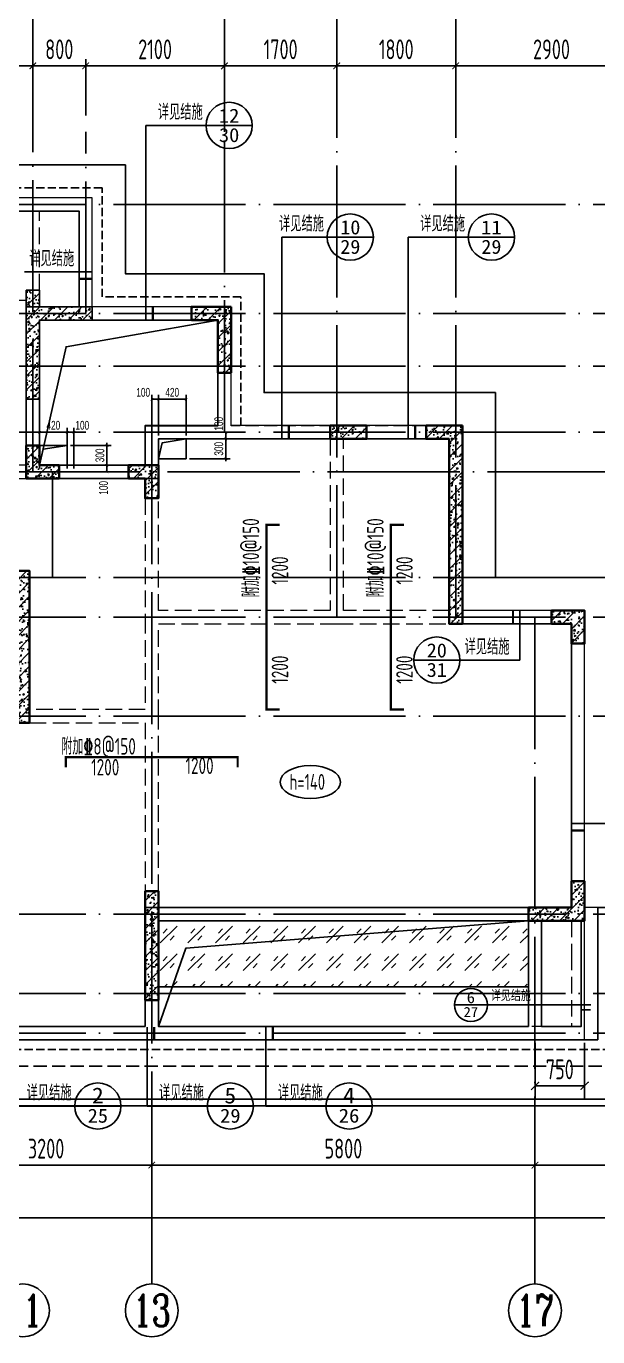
# Model space of a CAD drawing. Extents: x -655480 to 203344, y -294099 to 287156.
# Drawn here: x -178358 to -169708, y -218963 to -199113 of the extents above; entities that cross this region are included whole.
import ezdxf
from ezdxf.enums import TextEntityAlignment as Align

# ---------------------------------------------------------------- set-up
doc = ezdxf.new("R2010")
doc.units = 0
doc.header["$LTSCALE"] = 1000
for name, pattern in [('#P_--_20B1_001_t3$0$DASH', [0.35, 0.25, -0.1]), ('__DASH', [0.35, 0.25, -0.1]), ('DASH', [0.35, 0.25, -0.1]), ('DOTE', [2.42, 2, -0.2, 0.02, -0.2])]:
    doc.linetypes.add(name, pattern=pattern)
doc.layers.get('0').update_dxf_attribs({"linetype": 'CONTINUOUS'})
doc.layers.get('DEFPOINTS').update_dxf_attribs({"linetype": 'CONTINUOUS'})
for name, color, linetype in [('A-AXIS', 1, 'CONTINUOUS'), ('A-DOTE', 10, 'DOTE'), ('AXIS_NUM', 7, 'CONTINUOUS'), ('DIM_IDEN', 67, 'CONTINUOUS'), ('PUB_TEXT', 2, 'CONTINUOUS'), ('ROOF', 183, 'CONTINUOUS'), ('S-B板填充', 251, 'CONTINUOUS'), ('S-B板标注', 3, 'CONTINUOUS'), ('S-B板边线', 2, 'CONTINUOUS'), ('S-B板配筋', 6, 'CONTINUOUS'), ('S-B板配筋号', 7, 'CONTINUOUS'), ('S-D洞口', 4, 'CONTINUOUS'), ('S-D洞口标注', 3, 'CONTINUOUS'), ('S-L主梁线', 4, 'DASH'), ('S-Q墙填充', 252, 'CONTINUOUS'), ('S-Q墙实线', 6, 'CONTINUOUS'), ('S-Q墙标注', 3, 'CONTINUOUS'), ('S-Y一般标注', 3, 'CONTINUOUS'), ('S-Z柱填充', 252, 'CONTINUOUS'), ('S-Z柱实线', 6, 'CONTINUOUS'), ('看线', 251, 'CONTINUOUS')]:
    doc.layers.add(name, color=color, linetype=linetype)
doc.layers.add('平面-看线', color=45, linetype='CONTINUOUS', lineweight=15)
doc.styles.add('_TCH_AXIS', font='COMPLEX', dxfattribs={"bigfont": 'GBCBIG'})
doc.styles.add('_TCH_LABEL', font='simhei.ttf')
doc.styles.add('TSSD_Axis', font='complex.shx', dxfattribs={"width": 0.7, "bigfont": 'hztxt.shx'})
doc.styles.add('TSSD_DIMENSION', font='Tssdeng.shx', dxfattribs={"width": 0.7, "bigfont": 'tssdchn.shx'})
doc.styles.add('TSSD_REIN', font='tssdeng.shx', dxfattribs={"width": 0.7, "height": 300, "bigfont": 'tssdchn.shx'})
doc.styles.add('结构文字', font='zstxt.shx', dxfattribs={"width": 0.7, "bigfont": 'zshz.shx'})
doc.dimstyles.new('STRUCK', dxfattribs={"dimtxt": 400, "dimasz": 121, "dimexe": 200, "dimexo": 150, "dimgap": 115, "dimtad": 1, "dimdec": 0, "dimdsep": 46, "dimtxsty": '结构文字', "dimblk": 'ARCHTICK', "dimcen": 400, "dimclrd": 3, "dimclre": 3, "dimclrt": 7, "dimadec": 0, "dimazin": 0, "dimtfac": 1, "dimtdec": 0, "dimtix": 1, "dimtmove": 2, "dimatfit": 3, "dimldrblk": '_DIMX', "dimfxl": 1, "dimtolj": 1, "dimtzin": 0, "dimarcsym": 0})
doc.dimstyles.new('STRUCK30', dxfattribs={"dimscale": 0.33333, "dimtxt": 400, "dimasz": 121, "dimexe": 200, "dimexo": 150, "dimgap": 115, "dimtad": 1, "dimdec": 0, "dimdsep": 46, "dimtxsty": '结构文字', "dimblk": 'ARCHTICK', "dimcen": 400, "dimclrd": 3, "dimclre": 3, "dimclrt": 7, "dimadec": 0, "dimazin": 0, "dimtfac": 1, "dimtdec": 0, "dimtix": 1, "dimtmove": 2, "dimatfit": 3, "dimldrblk": '_DIMX', "dimfxl": 1, "dimtolj": 1, "dimtzin": 0, "dimarcsym": 0})
doc.dimstyles.new('TSSD_100_100', dxfattribs={"dimtxt": 300, "dimasz": 100, "dimexe": 100, "dimexo": 250, "dimgap": 100, "dimtad": 1, "dimdec": 0, "dimzin": 0, "dimdsep": 46, "dimtxsty": 'TSSD_DIMENSION', "dimblk": 'ARCHTICK', "dimcen": 0, "dimdle": 100, "dimclrt": 7, "dimadec": 0, "dimazin": 0, "dimtfac": 1, "dimtdec": 0, "dimtix": 1, "dimtmove": 2, "dimatfit": 3, "dimldrblk": 'ARCHTICK', "dimfxl": 1, "dimtolj": 1, "dimtzin": 0, "dimarcsym": 0})
pattern_1 = [(50, (79242.38, 113232.59), (215.17805, -18.82564), [22.5, -247.5]), (355, (79242.38, 113232.6), (-41.6254, 225.6576), [18, -198]), (100.4514, (79260.31, 113231.02), (173.5528, 206.8319), [19.12206, -210.3426]), (46.1842, (79242.38, 113292.6), (320.1723, -49.6557), [33.75, -371.25]), (96.6356, (79269.06, 113288.45), (280.3988, 292.2354), [28.683, -315.5139]), (351.1842, (79242.38, 113292.6), (280.3986, 292.2356), [27, -297]), (21, (79272.38, 113277.59), (179.0721, -120.78567), [22.5, -247.5]), (326, (79272.38, 113277.6), (72.9946, 217.545), [18, -198]), (71.4514, (79287.3, 113267.52), (252.0668, 96.75915), [19.12206, -210.3426]), (37.5, (79242.38, 113232.59), (3.64796, 99.86816), [0, -195.6, 0, -201, 0, -198.75]), (7.5, (79242.38, 113232.59), (78.92086, 118.32351), [0, -114.6, 0, -191.1, 0, -75.75]), (327.5, (79175.48, 113232.59), (160.14673, -6.76646), [0, -75, 0, -234, 0, -310.5]), (317.5, (79145.48, 113232.59), (174.95585, 30.0315), [0, -97.5, 0, -155.4, 0, -220.5]), (45, (79242.38, 113232.59), (-106.066, 106.066), [])]

# ---------------------------------------------------------------- blocks, each defined once
blk = doc.blocks.new('_ArchTick')
at = {"color": 0, "linetype": 'ByBlock', "const_width": 0.15}
blk.add_lwpolyline([(-0.5, -0.5), (0.5, 0.5)], dxfattribs=at)
blk = doc.blocks.new('*D155')
at = {"layer": 'DEFPOINTS', "color": 0, "transparency": 16777216}
for p in [(18500, 19250), (15700, 18250), (18500, 18250)]:
    blk.add_point(p, dxfattribs=at)
at = {"layer": 'S-Y一般标注', "color": 0, "lineweight": -2, "transparency": 16777216}
for p, q in [((15700, 18500), (15700, 19350)), ((18500, 18500), (18500, 19350)), ((15600, 19250), (18600, 19250))]:
    blk.add_line(p, q, dxfattribs=at)
at = {"layer": 'S-Y一般标注', "color": 0, "lineweight": -2, "transparency": 16777216, "xscale": 100, "yscale": 100, "zscale": 100, "rotation": 180}
blk.add_blockref('_ArchTick', (15700, 19250), dxfattribs=at)
at = {"layer": 'S-Y一般标注', "color": 0, "lineweight": -2, "transparency": 16777216, "xscale": 100, "yscale": 100, "zscale": 100}
blk.add_blockref('_ArchTick', (18500, 19250), dxfattribs=at)
at = {"layer": 'S-Y一般标注', "color": 7, "transparency": 16777216, "insert": (17100, 19500), "char_height": 300, "attachment_point": 5, "style": 'TSSD_DIMENSION'}
blk.add_mtext('\\A1;2800', dxfattribs=at)
blk = doc.blocks.new('*D156')
at = {"layer": 'DEFPOINTS', "color": 0, "transparency": 16777216}
for p in [(19300, 19250), (18500, 18250), (19300, 18250)]:
    blk.add_point(p, dxfattribs=at)
at = {"layer": 'S-Y一般标注', "color": 0, "lineweight": -2, "transparency": 16777216}
for p, q in [((18500, 18500), (18500, 19350)), ((19300, 18500), (19300, 19350)), ((18400, 19250), (19400, 19250))]:
    blk.add_line(p, q, dxfattribs=at)
at = {"layer": 'S-Y一般标注', "color": 0, "lineweight": -2, "transparency": 16777216, "xscale": 100, "yscale": 100, "zscale": 100, "rotation": 180}
blk.add_blockref('_ArchTick', (18500, 19250), dxfattribs=at)
at = {"layer": 'S-Y一般标注', "color": 0, "lineweight": -2, "transparency": 16777216, "xscale": 100, "yscale": 100, "zscale": 100}
blk.add_blockref('_ArchTick', (19300, 19250), dxfattribs=at)
at = {"layer": 'S-Y一般标注', "color": 7, "transparency": 16777216, "insert": (18900, 19500), "char_height": 300, "attachment_point": 5, "style": 'TSSD_DIMENSION'}
blk.add_mtext('\\A1;800', dxfattribs=at)
blk = doc.blocks.new('*D157')
at = {"layer": 'DEFPOINTS', "color": 0, "transparency": 16777216}
for p in [(23100, 19250), (21400, 18250), (23100, 18250)]:
    blk.add_point(p, dxfattribs=at)
at = {"layer": 'S-Y一般标注', "color": 0, "lineweight": -2, "transparency": 16777216}
for p, q in [((21400, 18500), (21400, 19350)), ((23100, 18500), (23100, 19350)), ((21300, 19250), (23200, 19250))]:
    blk.add_line(p, q, dxfattribs=at)
at = {"layer": 'S-Y一般标注', "color": 0, "lineweight": -2, "transparency": 16777216, "xscale": 100, "yscale": 100, "zscale": 100, "rotation": 180}
blk.add_blockref('_ArchTick', (21400, 19250), dxfattribs=at)
at = {"layer": 'S-Y一般标注', "color": 0, "lineweight": -2, "transparency": 16777216, "xscale": 100, "yscale": 100, "zscale": 100}
blk.add_blockref('_ArchTick', (23100, 19250), dxfattribs=at)
at = {"layer": 'S-Y一般标注', "color": 7, "transparency": 16777216, "insert": (22250, 19500), "char_height": 300, "attachment_point": 5, "style": 'TSSD_DIMENSION'}
blk.add_mtext('\\A1;1700', dxfattribs=at)
blk = doc.blocks.new('*D158')
at = {"layer": 'DEFPOINTS', "color": 0, "transparency": 16777216}
for p in [(24900, 19250), (23100, 18250), (24900, 18250)]:
    blk.add_point(p, dxfattribs=at)
at = {"layer": 'S-Y一般标注', "color": 0, "lineweight": -2, "transparency": 16777216}
for p, q in [((23100, 18500), (23100, 19350)), ((24900, 18500), (24900, 19350)), ((23000, 19250), (25000, 19250))]:
    blk.add_line(p, q, dxfattribs=at)
at = {"layer": 'S-Y一般标注', "color": 0, "lineweight": -2, "transparency": 16777216, "xscale": 100, "yscale": 100, "zscale": 100, "rotation": 180}
blk.add_blockref('_ArchTick', (23100, 19250), dxfattribs=at)
at = {"layer": 'S-Y一般标注', "color": 0, "lineweight": -2, "transparency": 16777216, "xscale": 100, "yscale": 100, "zscale": 100}
blk.add_blockref('_ArchTick', (24900, 19250), dxfattribs=at)
at = {"layer": 'S-Y一般标注', "color": 7, "transparency": 16777216, "insert": (24000, 19500), "char_height": 300, "attachment_point": 5, "style": 'TSSD_DIMENSION'}
blk.add_mtext('\\A1;1800', dxfattribs=at)
blk = doc.blocks.new('*D159')
at = {"layer": 'DEFPOINTS', "color": 0, "transparency": 16777216}
for p in [(27800, 19250), (24900, 18250), (27800, 18250)]:
    blk.add_point(p, dxfattribs=at)
at = {"layer": 'S-Y一般标注', "color": 0, "lineweight": -2, "transparency": 16777216}
for p, q in [((24900, 18500), (24900, 19350)), ((27800, 18500), (27800, 19350)), ((24800, 19250), (27900, 19250))]:
    blk.add_line(p, q, dxfattribs=at)
at = {"layer": 'S-Y一般标注', "color": 0, "lineweight": -2, "transparency": 16777216, "xscale": 100, "yscale": 100, "zscale": 100, "rotation": 180}
blk.add_blockref('_ArchTick', (24900, 19250), dxfattribs=at)
at = {"layer": 'S-Y一般标注', "color": 0, "lineweight": -2, "transparency": 16777216, "xscale": 100, "yscale": 100, "zscale": 100}
blk.add_blockref('_ArchTick', (27800, 19250), dxfattribs=at)
at = {"layer": 'S-Y一般标注', "color": 7, "transparency": 16777216, "insert": (26350, 19500), "char_height": 300, "attachment_point": 5, "style": 'TSSD_DIMENSION'}
blk.add_mtext('\\A1;2900', dxfattribs=at)
blk = doc.blocks.new('*D184')
at = {"layer": 'DEFPOINTS', "color": 0, "transparency": 16777216}
for p in [(21400, 19250), (19300, 18250), (21400, 18250)]:
    blk.add_point(p, dxfattribs=at)
at = {"layer": 'S-Y一般标注', "color": 0, "lineweight": -2, "transparency": 16777216}
for p, q in [((19300, 18500), (19300, 19350)), ((21400, 18500), (21400, 19350)), ((19200, 19250), (21500, 19250))]:
    blk.add_line(p, q, dxfattribs=at)
at = {"layer": 'S-Y一般标注', "color": 0, "lineweight": -2, "transparency": 16777216, "xscale": 100, "yscale": 100, "zscale": 100, "rotation": 180}
blk.add_blockref('_ArchTick', (19300, 19250), dxfattribs=at)
at = {"layer": 'S-Y一般标注', "color": 0, "lineweight": -2, "transparency": 16777216, "xscale": 100, "yscale": 100, "zscale": 100}
blk.add_blockref('_ArchTick', (21400, 19250), dxfattribs=at)
at = {"layer": 'S-Y一般标注', "color": 7, "transparency": 16777216, "insert": (20350, 19500), "char_height": 300, "attachment_point": 5, "style": 'TSSD_DIMENSION'}
blk.add_mtext('\\A1;2100', dxfattribs=at)
blk = doc.blocks.new('*D188')
at = {"layer": 'DEFPOINTS', "color": 0, "transparency": 16777216}
for p in [(17100, 3600), (20300, 3600), (20300, 2600)]:
    blk.add_point(p, dxfattribs=at)
at = {"layer": 'S-Y一般标注', "color": 0, "lineweight": -2, "transparency": 16777216}
for p, q in [((17100, 3350), (17100, 2500)), ((20300, 3350), (20300, 2500)), ((17000, 2600), (20400, 2600))]:
    blk.add_line(p, q, dxfattribs=at)
at = {"layer": 'S-Y一般标注', "color": 0, "lineweight": -2, "transparency": 16777216, "xscale": 100, "yscale": 100, "zscale": 100, "rotation": 180}
blk.add_blockref('_ArchTick', (17100, 2600), dxfattribs=at)
at = {"layer": 'S-Y一般标注', "color": 0, "lineweight": -2, "transparency": 16777216, "xscale": 100, "yscale": 100, "zscale": 100}
blk.add_blockref('_ArchTick', (20300, 2600), dxfattribs=at)
at = {"layer": 'S-Y一般标注', "color": 7, "transparency": 16777216, "insert": (18700, 2850), "char_height": 300, "attachment_point": 5, "style": 'TSSD_DIMENSION'}
blk.add_mtext('\\A1;3200', dxfattribs=at)
blk = doc.blocks.new('ts_axno')
at = {"color": 0, "linetype": 'ByBlock', "lineweight": -2}
blk.add_circle((0, 0), 0.5, dxfattribs=at)
at = {"color": 0, "linetype": 'ByBlock', "lineweight": -2, "style": 'TSSD_Axis', "width": 0.7}
blk.add_attdef('A', text='', height=0.6, dxfattribs=at).set_placement((0, 0), align=Align.MIDDLE_CENTER)
blk = doc.blocks.new('*D189')
at = {"layer": 'DEFPOINTS', "color": 0, "transparency": 16777216}
for p in [(20300, 3600), (26100, 3600), (26100, 2600)]:
    blk.add_point(p, dxfattribs=at)
at = {"layer": 'S-Y一般标注', "color": 0, "lineweight": -2, "transparency": 16777216}
for p, q in [((20300, 3350), (20300, 2500)), ((26100, 3350), (26100, 2500)), ((20200, 2600), (26200, 2600))]:
    blk.add_line(p, q, dxfattribs=at)
at = {"layer": 'S-Y一般标注', "color": 0, "lineweight": -2, "transparency": 16777216, "xscale": 100, "yscale": 100, "zscale": 100, "rotation": 180}
blk.add_blockref('_ArchTick', (20300, 2600), dxfattribs=at)
at = {"layer": 'S-Y一般标注', "color": 0, "lineweight": -2, "transparency": 16777216, "xscale": 100, "yscale": 100, "zscale": 100}
blk.add_blockref('_ArchTick', (26100, 2600), dxfattribs=at)
at = {"layer": 'S-Y一般标注', "color": 7, "transparency": 16777216, "insert": (23200, 2850), "char_height": 300, "attachment_point": 5, "style": 'TSSD_DIMENSION'}
blk.add_mtext('\\A1;5800', dxfattribs=at)
blk = doc.blocks.new('*D190')
at = {"layer": 'DEFPOINTS', "color": 0, "transparency": 16777216}
for p in [(26100, 3600), (29600, 3600), (29600, 2600)]:
    blk.add_point(p, dxfattribs=at)
at = {"layer": 'S-Y一般标注', "color": 0, "lineweight": -2, "transparency": 16777216}
for p, q in [((26100, 3350), (26100, 2500)), ((29600, 3350), (29600, 2500)), ((26000, 2600), (29700, 2600))]:
    blk.add_line(p, q, dxfattribs=at)
at = {"layer": 'S-Y一般标注', "color": 0, "lineweight": -2, "transparency": 16777216, "xscale": 100, "yscale": 100, "zscale": 100, "rotation": 180}
blk.add_blockref('_ArchTick', (26100, 2600), dxfattribs=at)
at = {"layer": 'S-Y一般标注', "color": 0, "lineweight": -2, "transparency": 16777216, "xscale": 100, "yscale": 100, "zscale": 100}
blk.add_blockref('_ArchTick', (29600, 2600), dxfattribs=at)
at = {"layer": 'S-Y一般标注', "color": 7, "transparency": 16777216, "insert": (27850, 2850), "char_height": 300, "attachment_point": 5, "style": 'TSSD_DIMENSION'}
blk.add_mtext('\\A1;3500', dxfattribs=at)
blk = doc.blocks.new('*D195')
at = {"layer": 'DEFPOINTS', "color": 0, "transparency": 16777216}
for p in [(4600, 3600), (54600, 3600), (54600, 1800)]:
    blk.add_point(p, dxfattribs=at)
at = {"layer": 'S-Y一般标注', "color": 0, "lineweight": -2, "transparency": 16777216}
for p, q in [((4600, 3350), (4600, 1700)), ((54600, 3350), (54600, 1700)), ((4500, 1800), (54700, 1800))]:
    blk.add_line(p, q, dxfattribs=at)
at = {"layer": 'S-Y一般标注', "color": 0, "lineweight": -2, "transparency": 16777216, "xscale": 100, "yscale": 100, "zscale": 100, "rotation": 180}
blk.add_blockref('_ArchTick', (4600, 1800), dxfattribs=at)
at = {"layer": 'S-Y一般标注', "color": 0, "lineweight": -2, "transparency": 16777216, "xscale": 100, "yscale": 100, "zscale": 100}
blk.add_blockref('_ArchTick', (54600, 1800), dxfattribs=at)
at = {"layer": 'S-Y一般标注', "color": 7, "transparency": 16777216, "insert": (29600, 2050), "char_height": 300, "attachment_point": 5, "style": 'TSSD_DIMENSION'}
blk.add_mtext('\\A1;50000', dxfattribs=at)
blk = doc.blocks.new('20210731.05472099')
at = {"layer": 'ROOF', "ltscale": 0.8}
for points in [[(21200, 3000), (21200, 8000), (19350, 8000), (19350, 10800), (15850, 10800), (15850, 12600), (13750, 12600), (13750, 14250), (8150, 14250), (8150, 12600), (6050, 12600), (6050, 10800), (2550, 10800), (2550, 8500), (1850, 8500)], [(8850, 12100), (8850, 13550), (13050, 13550), (13050, 12100), (12250, 12100), (12250, 9500), (14250, 9500), (14250, 10100), (18650, 10100), (18650, 7300), (20500, 7300), (20500, 3000), (14050, 3000), (14050, 1200), (7850, 1200), (7850, 3000), (2050, 3000), (2050, 7300), (3250, 7300), (3250, 10100), (4850, 10100), (4850, 7300), (9600, 7300)], [(1850, 8500), (0, 8500), (0, 4000), (0, 4000), (0, 0), (21900, 0), (21900, 1200), (23450, 1200)], [(3050, 8400), (100, 8400), (100, 100), (21800, 100), (21800, 1300), (23450, 1300)], [(1850, 1000), (20900, 1000), (20900, 3000), (21200, 3000)]]:
    blk.add_lwpolyline(points, dxfattribs=at)
for points in [[(15150, 10300), (15150, 11900), (12450, 11900), (12450, 9701), (14050, 9701), (14050, 10300)], [(14250, 1200), (14250, 2800), (19850, 2800), (19850, 1200)], [(20650, 2800), (20050, 2800), (20050, 1200), (20650, 1200)]]:
    blk.add_lwpolyline(points, close=True, dxfattribs=at)
at = {"layer": 'ROOF', "linetype": '__DASH', "ltscale": 0.8}
blk.add_lwpolyline([(3050, 7900), (600, 7900), (600, 600), (21300, 600), (21300, 1800), (23450, 1800)], dxfattribs=at)
at = {"layer": '平面-看线', "linetype": 'DASH', "ltscale": 0.8}
blk.add_lwpolyline([(20900, 3000), (20700, 3000), (20700, 7500), (18850, 7500), (18850, 10300), (15350, 10300), (15350, 12100), (13250, 12100), (13250, 13750), (8650, 13750), (8650, 12100), (6550, 12100), (6550, 10300), (3050, 10300), (3050, 8400)], dxfattribs=at)
at = {"layer": '看线', "color": 202, "linetype": '#P_--_20B1_001_t3$0$DASH', "ltscale": 0.5}
for points in [[(15500, 10300), (15500, 12250), (13400, 12250), (13400, 13900), (8500, 13900), (8500, 12250), (6400, 12250), (6400, 10300)], [(1850, 3150), (850, 3150), (850, 850), (21050, 850), (21050, 2050), (23450, 2050)]]:
    blk.add_lwpolyline(points, dxfattribs=at)
blk = doc.blocks.new('20210807.15294921')
at = {"layer": 'S-Q墙填充'}
h = blk.add_hatch(dxfattribs=at)
h.set_pattern_fill('ARMORED', color=252, scale=30, style=0)
h.set_pattern_definition([(50, (73980.54, 281268.66), (215.17805, -18.82564), [22.5, -247.5]), (355, (73980.54, 281268.66), (-41.6254, 225.65764), [18, -198]), (100.4514, (73998.48, 281267.1), (173.55281, 206.83186), [19.12206, -210.34263]), (46.1842, (73980.54, 281328.66), (320.1723, -49.6557), [33.75, -371.25]), (96.6356, (74007.23, 281324.53), (280.3988, 292.23536), [28.6831, -315.5139]), (351.1842, (73980.54, 281328.66), (280.3986, 292.2356), [27, -297]), (21, (74010.54, 281313.66), (179.07212, -120.78567), [22.5, -247.5]), (326, (74010.54, 281313.66), (72.9946, 217.54501), [18, -198]), (71.4514, (74025.47, 281303.6), (252.06679, 96.75915), [19.12206, -210.34263]), (37.5, (73980.544, 281268.66), (3.647957, 99.868156), [0, -195.6, 0, -201, 0, -198.75]), (7.5, (73980.54, 281268.66), (78.92086, 118.323514), [0, -114.6, 0, -191.1, 0, -75.75]), (327.5, (73913.644, 281268.66), (160.14673, -6.766462), [0, -75, 0, -234, 0, -310.5]), (317.5, (73883.64, 281268.66), (174.95585, 30.031495), [0, -97.5, 0, -155.4, 0, -220.5]), (45, (73980.54, 281268.66), (-106.06602, 106.06602), [])])
h.paths.add_polyline_path([(72116, 67840), (72116, 66540), (72316, 66540), (72316, 67740), (73115, 67740), (73115, 67940), (72316, 67940), (72316, 68190), (72116, 68190)])
h = blk.add_hatch(dxfattribs=at)
h.set_pattern_fill('ARMORED', color=252, scale=30, style=0)
h.set_pattern_definition(pattern_1)
h.paths.add_polyline_path([(75216, 67940), (74616, 67940), (74616, 67740), (75016, 67740), (75016, 66940), (75216, 66940)])
h = blk.add_hatch(dxfattribs=at)
h.set_pattern_fill('ARMORED', color=252, scale=30, style=0)
h.set_pattern_definition(pattern_1)
h.paths.add_polyline_path([(78716, 66140), (78166, 66140), (78166, 65940), (78516, 65940), (78516, 63140), (78716, 63140)])
h = blk.add_hatch(dxfattribs=at)
h.set_pattern_fill('ARMORED', color=252, scale=30, style=0)
h.set_pattern_definition(pattern_1)
h.paths.add_polyline_path([(72166, 61640), (72166, 62790), (72166, 63240), (72166, 63940), (71966, 63940), (71966, 63240), (71966, 62790), (71966, 61840), (71766, 61840), (71766, 61640)])
h = blk.add_hatch(dxfattribs=at)
h.set_pattern_fill('ARMORED', color=252, scale=30, style=0)
h.set_pattern_definition(pattern_1)
h.paths.add_polyline_path([(80366, 58840), (79716, 58840), (79716, 58640), (80566, 58640), (80566, 59240), (80366, 59240)])
h = blk.add_hatch(dxfattribs=at)
h.set_pattern_fill('ARMORED', color=252, scale=30, style=0)
h.set_pattern_definition(pattern_1)
edge = h.paths.add_edge_path()
edge.add_line((73916, 59090), (73916, 57440))
edge.add_line((73916, 57440), (74116, 57440))
edge.add_line((74116, 57440), (74116, 59090))
at = {"layer": 'S-Z柱填充'}
h = blk.add_hatch(dxfattribs=at)
h.set_pattern_fill('ARMORED', color=252, scale=30, style=0)
h.set_pattern_definition(pattern_1)
h.paths.add_polyline_path([(77266, 66140), (76716, 66140), (76716, 65940), (77266, 65940)])
h = blk.add_hatch(dxfattribs=at)
h.set_pattern_fill('ARMORED', color=252, scale=30, style=0)
h.set_pattern_definition(pattern_1)
h.paths.add_polyline_path([(72316, 65840), (72116, 65840), (72116, 65340), (72616, 65340), (72616, 65540), (72316, 65540)])
h = blk.add_hatch(dxfattribs=at)
h.set_pattern_fill('ARMORED', color=252, scale=30, style=0)
h.set_pattern_definition(pattern_1)
h.paths.add_polyline_path([(74115, 65540), (73665, 65540), (73665, 65340), (73915, 65340), (73915, 65040), (74115, 65040)])
h = blk.add_hatch(dxfattribs=at)
h.set_pattern_fill('ARMORED', color=252, scale=30, style=0)
h.set_pattern_definition(pattern_1)
h.paths.add_polyline_path([(80066, 63140), (80366, 63140), (80366, 62840), (80566, 62840), (80566, 63340), (80066, 63340)])
at = {"layer": 'S-D洞口', "color": 5}
blk.add_lwpolyline([(75016, 67740), (72316, 67740), (72316, 65540), (72720, 67335), (75016, 67740), (75016, 66140), (73915, 66140), (73915, 65540), (72316, 65540)], dxfattribs=at)
at = {"layer": 'S-L主梁线', "linetype": 'ByBlock', "lineweight": 18}
for p, q in [((72215, 69590), (69416, 69590)), ((73116, 69590), (72215, 69590)), ((73115, 67940), (73116, 69590)), ((74616, 67940), (73115, 67940)), ((75016, 66940), (75016, 66140)), ((75216, 66140), (75216, 66940)), ((72316, 65840), (72316, 66540)), ((73915, 66140), (73915, 65540)), ((75016, 66140), (73915, 66140)), ((76716, 66140), (75216, 66140)), ((78166, 66140), (77266, 66140)), ((73665, 65540), (72616, 65540)), ((80066, 63340), (78716, 63340)), ((80566, 59240), (80566, 62840)), ((80566, 58140), (80566, 58640)), ((80566, 56840), (80566, 58140)), ((70816, 56840), (74016, 56840)), ((74016, 56840), (80566, 56840))]:
    blk.add_line(p, q, dxfattribs=at)
at = {"layer": 'S-L主梁线', "linetype": '__DASH', "lineweight": 18}
for p, q in [((72315, 69390), (72916, 69390)), ((72316, 68190), (72315, 69390)), ((72916, 69390), (72915, 67940)), ((72316, 68140), (72316, 68190)), ((69516, 68040), (72116, 68040)), ((73115, 67740), (74616, 67740)), ((72116, 66540), (72116, 65840)), ((74115, 65540), (74115, 65940)), ((74115, 65940), (75116, 65940)), ((75116, 65940), (76716, 65940)), ((76716, 65940), (76716, 63340)), ((76916, 63340), (76916, 65940)), ((77266, 65940), (78166, 65940)), ((72116, 65540), (69516, 65540)), ((69516, 65340), (72116, 65340)), ((72616, 65340), (73665, 65340)), ((73916, 65041), (73916, 63240)), ((74116, 63340), (74116, 65041)), ((76716, 63340), (74116, 63340)), ((78516, 63340), (76916, 63340)), ((73916, 63240), (73916, 61840)), ((74116, 63140), (76816, 63140)), ((74116, 61740), (74116, 63140)), ((76816, 63140), (78516, 63140)), ((78716, 63140), (80066, 63140)), ((80366, 62840), (80366, 59240)), ((73916, 61840), (72166, 61840)), ((74116, 59090), (74116, 61740)), ((72166, 61640), (73916, 61640)), ((73916, 61640), (73916, 59090)), ((79716, 58840), (74116, 58840)), ((74116, 58640), (79716, 58640)), ((79716, 58640), (79716, 57040)), ((79916, 57040), (79916, 58640)), ((80366, 58640), (80366, 58140)), ((80366, 58140), (80366, 57040)), ((73916, 57440), (73916, 57040)), ((74116, 57040), (74116, 57440)), ((73916, 57040), (70916, 57040)), ((80366, 57040), (74116, 57040))]:
    blk.add_line(p, q, dxfattribs=at)
at = {"layer": 'S-Q墙实线'}
blk.add_lwpolyline([(72116, 67840), (72116, 66540), (72316, 66540), (72316, 67740), (73115, 67740), (73115, 67940), (72316, 67940), (72316, 68190), (72116, 68190)], close=True, dxfattribs=at)
at = {"layer": 'S-Q墙实线', "lineweight": 35}
for points in [[(75216, 67940), (74616, 67940), (74616, 67740), (75016, 67740), (75016, 66940), (75216, 66940)], [(78716, 66140), (78166, 66140), (78166, 65940), (78516, 65940), (78516, 63140), (78716, 63140)], [(72166, 61640), (72166, 62790), (72166, 63240), (72166, 63940), (71966, 63940), (71966, 63240), (71966, 62790), (71966, 61840), (71766, 61840), (71766, 61640)], [(80366, 58840), (79716, 58840), (79716, 58640), (80566, 58640), (80566, 59240), (80366, 59240)]]:
    blk.add_lwpolyline(points, close=True, dxfattribs=at)
for points in [[(74116, 58740), (74116, 59090), (73916, 59090), (73916, 58740)], [(73916, 58740), (73916, 57440), (74116, 57440), (74116, 58740)]]:
    blk.add_lwpolyline(points, dxfattribs=at)
at = {"layer": 'S-Z柱实线', "lineweight": 35}
for points in [[(77266, 66140), (76716, 66140), (76716, 65940), (77266, 65940)], [(72316, 65840), (72116, 65840), (72116, 65340), (72616, 65340), (72616, 65540), (72316, 65540)], [(74115, 65540), (73665, 65540), (73665, 65340), (73915, 65340), (73915, 65040), (74115, 65040)], [(80066, 63140), (80366, 63140), (80366, 62840), (80566, 62840), (80566, 63340), (80066, 63340)]]:
    blk.add_lwpolyline(points, close=True, dxfattribs=at)
blk = doc.blocks.new('*D1425')
at = {"layer": 'DEFPOINTS', "color": 0, "transparency": 16777216}
for p in [(-177738, -205463), (-177138, -205463), (-177738, -205763)]:
    blk.add_point(p, dxfattribs=at)
at = {"layer": 'S-D洞口标注', "color": 3, "lineweight": -2, "transparency": 16777216}
for p, q in [((-177138, -205463), (-177138, -205422)), ((-177688, -205463), (-177072, -205463)), ((-177138, -205763), (-177138, -205463)), ((-177688, -205763), (-177072, -205763)), ((-177138, -205763), (-177138, -205803))]:
    blk.add_line(p, q, dxfattribs=at)
at = {"layer": 'S-D洞口标注', "color": 3, "lineweight": -2, "transparency": 16777216, "xscale": 40.33293, "yscale": 40.33293, "zscale": 40.33293}
for p, rotation in [((-177138, -205463), 270), ((-177138, -205763), 90)]:
    blk.add_blockref('_ArchTick', p, dxfattribs=dict(at, rotation=rotation))
at = {"layer": 'S-D洞口标注', "color": 7, "transparency": 16777216, "insert": (-177243, -205613), "char_height": 133.3, "attachment_point": 5, "rotation": 90, "style": '结构文字'}
blk.add_mtext('\\A1;300', dxfattribs=at)
blk = doc.blocks.new('_DIMX')
blk.add_line((-150, 0), (150, 0))
at = {"const_width": 50}
blk.add_lwpolyline([(-70, -70), (70, 70)], dxfattribs=at)
blk = doc.blocks.new('*D1426')
at = {"layer": 'DEFPOINTS', "color": 0, "transparency": 16777216}
for p in [(-177738, -205263), (-178158, -205863), (-177738, -205863)]:
    blk.add_point(p, dxfattribs=at)
at = {"layer": 'S-D洞口标注', "color": 3, "lineweight": -2, "transparency": 16777216}
for p, q in [((-178158, -205813), (-178158, -205197)), ((-177738, -205813), (-177738, -205197)), ((-178158, -205263), (-177738, -205263))]:
    blk.add_line(p, q, dxfattribs=at)
at = {"layer": 'S-D洞口标注', "color": 3, "lineweight": -2, "transparency": 16777216, "xscale": 40.33293, "yscale": 40.33293, "zscale": 40.33293, "rotation": 180}
blk.add_blockref('_ArchTick', (-178158, -205263), dxfattribs=at)
at = {"layer": 'S-D洞口标注', "color": 3, "lineweight": -2, "transparency": 16777216, "xscale": 40.33293, "yscale": 40.33293, "zscale": 40.33293}
blk.add_blockref('_ArchTick', (-177738, -205263), dxfattribs=at)
at = {"layer": 'S-D洞口标注', "color": 7, "transparency": 16777216, "insert": (-177948, -205158), "char_height": 133.3, "attachment_point": 5, "style": '结构文字'}
blk.add_mtext('\\A1;420', dxfattribs=at)
blk = doc.blocks.new('*D1427')
at = {"layer": 'DEFPOINTS', "color": 0, "transparency": 16777216}
for p in [(-177638, -205263), (-177738, -205863), (-177638, -205863)]:
    blk.add_point(p, dxfattribs=at)
at = {"layer": 'S-D洞口标注', "color": 3, "lineweight": -2, "transparency": 16777216}
for p, q in [((-177738, -205813), (-177738, -205197)), ((-177638, -205813), (-177638, -205197)), ((-177738, -205263), (-177638, -205263))]:
    blk.add_line(p, q, dxfattribs=at)
at = {"layer": 'S-D洞口标注', "color": 3, "lineweight": -2, "transparency": 16777216, "xscale": 40.33293, "yscale": 40.33293, "zscale": 40.33293, "rotation": 180}
blk.add_blockref('_ArchTick', (-177738, -205263), dxfattribs=at)
at = {"layer": 'S-D洞口标注', "color": 3, "lineweight": -2, "transparency": 16777216, "xscale": 40.33293, "yscale": 40.33293, "zscale": 40.33293}
blk.add_blockref('_ArchTick', (-177638, -205263), dxfattribs=at)
at = {"layer": 'S-D洞口标注', "color": 7, "transparency": 16777216, "insert": (-177510, -205158), "char_height": 133.3, "attachment_point": 5, "style": '结构文字'}
blk.add_mtext('\\A1;100', dxfattribs=at)
blk = doc.blocks.new('*D1428')
at = {"layer": 'DEFPOINTS', "color": 0, "transparency": 16777216}
for p in [(-177738, -205763), (-177138, -205763), (-177738, -205863)]:
    blk.add_point(p, dxfattribs=at)
at = {"layer": 'S-D洞口标注', "color": 3, "lineweight": -2, "transparency": 16777216}
for p, q in [((-177688, -205763), (-177072, -205763)), ((-177138, -205863), (-177138, -205763)), ((-177688, -205863), (-177072, -205863))]:
    blk.add_line(p, q, dxfattribs=at)
at = {"layer": 'S-D洞口标注', "color": 3, "lineweight": -2, "transparency": 16777216, "xscale": 40.33293, "yscale": 40.33293, "zscale": 40.33293}
for p, rotation in [((-177138, -205763), 90), ((-177138, -205863), 270)]:
    blk.add_blockref('_ArchTick', p, dxfattribs=dict(at, rotation=rotation))
at = {"layer": 'S-D洞口标注', "color": 7, "transparency": 16777216, "insert": (-177188, -206105), "char_height": 133.3, "attachment_point": 5, "rotation": 90, "style": '结构文字'}
blk.add_mtext('\\A1;100', dxfattribs=at)
blk = doc.blocks.new('*D1437')
at = {"layer": 'DEFPOINTS', "color": 0, "transparency": 16777216}
for p in [(-175939, -205363), (-175339, -205363), (-175939, -205663)]:
    blk.add_point(p, dxfattribs=at)
at = {"layer": 'S-D洞口标注', "color": 3, "lineweight": -2, "transparency": 16777216}
for p, q in [((-175889, -205363), (-175272, -205363)), ((-175339, -205363), (-175339, -205323)), ((-175339, -205663), (-175339, -205363)), ((-175889, -205663), (-175272, -205663)), ((-175339, -205663), (-175339, -205703))]:
    blk.add_line(p, q, dxfattribs=at)
at = {"layer": 'S-D洞口标注', "color": 3, "lineweight": -2, "transparency": 16777216, "xscale": 40.33293, "yscale": 40.33293, "zscale": 40.33293}
for p, rotation in [((-175339, -205363), 270), ((-175339, -205663), 90)]:
    blk.add_blockref('_ArchTick', p, dxfattribs=dict(at, rotation=rotation))
at = {"layer": 'S-D洞口标注', "color": 7, "transparency": 16777216, "insert": (-175444, -205513), "char_height": 133.3, "attachment_point": 5, "rotation": 90, "style": '结构文字'}
blk.add_mtext('\\A1;300', dxfattribs=at)
blk = doc.blocks.new('*D1438')
at = {"layer": 'DEFPOINTS', "color": 0, "transparency": 16777216}
for p in [(-175939, -204764), (-176359, -205364), (-175939, -205363)]:
    blk.add_point(p, dxfattribs=at)
at = {"layer": 'S-D洞口标注', "color": 3, "lineweight": -2, "transparency": 16777216}
for p, q in [((-176359, -205314), (-176359, -204697)), ((-176359, -204764), (-175939, -204764)), ((-175939, -205313), (-175939, -204697))]:
    blk.add_line(p, q, dxfattribs=at)
at = {"layer": 'S-D洞口标注', "color": 3, "lineweight": -2, "transparency": 16777216, "xscale": 40.33293, "yscale": 40.33293, "zscale": 40.33293, "rotation": 180}
blk.add_blockref('_ArchTick', (-176359, -204764), dxfattribs=at)
at = {"layer": 'S-D洞口标注', "color": 3, "lineweight": -2, "transparency": 16777216, "xscale": 40.33293, "yscale": 40.33293, "zscale": 40.33293}
blk.add_blockref('_ArchTick', (-175939, -204764), dxfattribs=at)
at = {"layer": 'S-D洞口标注', "color": 7, "transparency": 16777216, "insert": (-176149, -204659), "char_height": 133.3, "attachment_point": 5, "style": '结构文字'}
blk.add_mtext('\\A1;420', dxfattribs=at)
blk = doc.blocks.new('*D1439')
at = {"layer": 'DEFPOINTS', "color": 0, "transparency": 16777216}
for p in [(-175939, -205263), (-175939, -205363), (-175339, -205263)]:
    blk.add_point(p, dxfattribs=at)
at = {"layer": 'S-D洞口标注', "color": 3, "lineweight": -2, "transparency": 16777216}
for p, q in [((-175889, -205263), (-175272, -205263)), ((-175889, -205363), (-175272, -205363)), ((-175339, -205363), (-175339, -205263))]:
    blk.add_line(p, q, dxfattribs=at)
at = {"layer": 'S-D洞口标注', "color": 3, "lineweight": -2, "transparency": 16777216, "xscale": 40.33293, "yscale": 40.33293, "zscale": 40.33293}
for p, rotation in [((-175339, -205263), 90), ((-175339, -205363), 270)]:
    blk.add_blockref('_ArchTick', p, dxfattribs=dict(at, rotation=rotation))
at = {"layer": 'S-D洞口标注', "color": 7, "transparency": 16777216, "insert": (-175444, -205134), "char_height": 133.3, "attachment_point": 5, "rotation": 90, "style": '结构文字'}
blk.add_mtext('\\A1;100', dxfattribs=at)
blk = doc.blocks.new('*D1440')
at = {"layer": 'DEFPOINTS', "color": 0, "transparency": 16777216}
for p in [(-176359, -204764), (-176459, -205364), (-176359, -205364)]:
    blk.add_point(p, dxfattribs=at)
at = {"layer": 'S-D洞口标注', "color": 3, "lineweight": -2, "transparency": 16777216}
for p, q in [((-176459, -205314), (-176459, -204697)), ((-176459, -204764), (-176359, -204764)), ((-176359, -205314), (-176359, -204697))]:
    blk.add_line(p, q, dxfattribs=at)
at = {"layer": 'S-D洞口标注', "color": 3, "lineweight": -2, "transparency": 16777216, "xscale": 40.33293, "yscale": 40.33293, "zscale": 40.33293, "rotation": 180}
blk.add_blockref('_ArchTick', (-176459, -204764), dxfattribs=at)
at = {"layer": 'S-D洞口标注', "color": 3, "lineweight": -2, "transparency": 16777216, "xscale": 40.33293, "yscale": 40.33293, "zscale": 40.33293}
blk.add_blockref('_ArchTick', (-176359, -204764), dxfattribs=at)
at = {"layer": 'S-D洞口标注', "color": 7, "transparency": 16777216, "insert": (-176588, -204659), "char_height": 133.3, "attachment_point": 5, "style": '结构文字'}
blk.add_mtext('\\A1;100', dxfattribs=at)
blk = doc.blocks.new('20210811.10013268')
at = {"layer": 'DIM_IDEN'}
for p, q in [((15665, 16253), (16574, 16253)), ((15665, 13305), (15665, 16253)), ((17274, 16253), (16574, 16253)), ((17723, 14561), (18408, 14561)), ((17723, 11505), (17723, 14561)), ((19108, 14561), (18408, 14561)), ((19634, 14561), (20543, 14561)), ((19634, 11505), (19634, 14561)), ((21243, 14561), (20543, 14561)), ((14599, 14036), (13828, 14036)), ((14853, 14036), (14599, 14036)), ((21325, 8905), (21325, 8154)), ((20417, 8154), (19717, 8154)), ((21325, 8154), (20417, 8154)), ((22103, 5679), (23279, 5679)), ((20833, 2930), (20333, 2930)), ((21949, 2930), (20833, 2930)), ((22396, 2930), (21949, 2930)), ((15683, 2595), (15683, 1400)), ((17480, 2605), (17480, 1400)), ((13678, 1400), (14587, 1400)), ((15287, 1400), (14587, 1400)), ((15683, 1400), (16592, 1400)), ((17292, 1400), (16592, 1400)), ((17480, 1400), (18389, 1400)), ((19089, 1400), (18389, 1400))]:
    blk.add_line(p, q, dxfattribs=at)
for points, const_width in [([(14853, 13931), (14653, 13931)], 35), ([(15770, 13305), (15770, 13505)], 35), ([(17828, 11505), (17828, 11705)], 35), ([(19739, 11505), (19739, 11705)], 35), ([(21220, 8905), (21220, 8705)], 35), ([(22103, 5574), (22303, 5574)], 35), ([(22396, 2855), (22253, 2855)], 25), ([(15788, 2595), (15788, 2395)], 35), ([(17585, 2605), (17585, 2405)], 35)]:
    blk.add_lwpolyline(points, dxfattribs=dict(at, const_width=const_width))
for centre, radius in [((16924, 16253), 350), ((18758, 14561), 350), ((20893, 14561), 350), ((20067, 8154), 350), ((20583, 2930), 250), ((14937, 1400), 350), ((16942, 1400), 350), ((18739, 1400), 350)]:
    blk.add_circle(centre, radius, dxfattribs=at)
at = {"layer": 'PUB_TEXT', "style": '_TCH_AXIS'}
for height, p in [(236.3, (15844, 16336)), (236.3, (17679, 14645)), (236.3, (19814, 14645)), (236.3, (13898, 14119)), (236.3, (20487, 8237)), (168.8, (20883, 2989)), (236.3, (13858, 1483)), (236.3, (15862, 1483)), (236.3, (17660, 1483))]:
    blk.add_text('详见结施', height=height, dxfattribs=at).set_placement(p)
at = {"layer": 'PUB_TEXT', "style": '_TCH_LABEL'}
for s, height, width, p, p2 in [('12', 211.6, 1.022989, (16768, 16294), (17079, 16294)), ('30', 212.7, 1.00565, (16770, 16000), (17078, 16000)), ('10', 213.8, 0.988889, (18606, 14602), (18910, 14602)), ('11', 210.8, 1.034884, (20736, 14602), (21050, 14602)), ('29', 213.8, 0.988889, (18606, 14307), (18910, 14307)), ('29', 213.8, 0.988889, (20741, 14307), (21045, 14307)), ('20', 213.8, 0.988889, (19915, 8194), (20219, 8194)), ('31', 212.7, 1.00565, (19913, 7900), (20221, 7900)), ('6', 173, 1.011364, (20520, 2958), (20645, 2958)), ('27', 151.4, 1.017143, (20472, 2749), (20693, 2749)), ('2', 241, 1.022989, (14848, 1439), (15026, 1439)), ('5', 241, 1.028902, (16853, 1439), (17031, 1439)), ('4', 241, 1.034884, (18649, 1439), (18829, 1439)), ('25', 212.3, 1.011364, (14783, 1147), (15091, 1147)), ('29', 212, 1.017143, (16787, 1147), (17097, 1147)), ('26', 211.6, 1.022989, (18583, 1148), (18895, 1148))]:
    blk.add_text(s, height=height, dxfattribs=dict(at, width=width)).set_placement(p, p2, align=Align.FIT)
blk = doc.blocks.new('*D1459')
at = {"layer": 'DEFPOINTS', "color": 0, "transparency": 16777216}
for p in [(-170658, -214363), (-169908, -214363), (-169908, -215163)]:
    blk.add_point(p, dxfattribs=at)
at = {"layer": 'S-Q墙标注', "color": 3, "lineweight": -2, "transparency": 16777216}
for p, q in [((-170658, -214513), (-170658, -215363)), ((-169908, -214513), (-169908, -215363)), ((-170658, -215163), (-169908, -215163))]:
    blk.add_line(p, q, dxfattribs=at)
at = {"layer": 'S-Q墙标注', "color": 3, "lineweight": -2, "transparency": 16777216, "xscale": 121, "yscale": 121, "zscale": 121, "rotation": 180}
blk.add_blockref('_ArchTick', (-170658, -215163), dxfattribs=at)
at = {"layer": 'S-Q墙标注', "color": 3, "lineweight": -2, "transparency": 16777216, "xscale": 121, "yscale": 121, "zscale": 121}
blk.add_blockref('_ArchTick', (-169908, -215163), dxfattribs=at)
at = {"layer": 'S-Q墙标注', "color": 7, "transparency": 16777216, "insert": (-170283, -214913), "char_height": 300, "attachment_point": 5, "style": 'TSSD_REIN'}
blk.add_mtext('\\A1;750', dxfattribs=at)
blk = doc.blocks.new('20210726.16395156')
at = {"layer": 'A-AXIS'}
for p, q in [((18500, 18249.9), (18500, 21049.9)), ((21400, 18249.9), (21400, 21049.9)), ((23100, 18249.9), (23100, 21049.9)), ((24900, 18249.9), (24900, 21049.9)), ((20300, 3600), (20300, 800)), ((26100, 3600), (26100, 800))]:
    blk.add_line(p, q, dxfattribs=at)
at = {"layer": 'A-DOTE'}
for p, q in [((18500, 13100.3), (18500, 18249.9)), ((19300, 15500), (19300, 18249.9)), ((21400, 13700), (21400, 18249.9)), ((23100, 10900), (23100, 18249.9)), ((24900, 10900), (24900, 18249.9)), ((55600, 17150), (3600, 17150)), ((55600, 15500), (3600, 15500)), ((55600, 14700), (3600, 14700)), ((55600, 13700), (3600, 13700)), ((20299.8, 13700), (20300, 3600)), ((3600, 13100.3), (55600, 13100.3)), ((18800, 11500), (18800, 13100)), ((55600, 11500), (3600, 11500)), ((55600, 10900), (3600, 10900)), ((26100, 10900), (26100, 3600)), ((55600, 9400), (3600, 9400)), ((55600, 6400), (3600, 6400)), ((55600, 5200), (3600, 5200)), ((55600, 4600), (3600, 4600))]:
    blk.add_line(p, q, dxfattribs=at)
at = {"layer": 'A-AXIS'}
ref = blk.add_blockref('ts_axno', (18350, 400.1), dxfattribs=dict(at, xscale=-800, yscale=800, zscale=800, rotation=180))
ref.add_attrib('5', '11', dxfattribs={"layer": 'AXIS_NUM', "height": 480, "style": 'TSSD_Axis', "width": 0.7}).set_placement((18350, 400.1), align=Align.MIDDLE_CENTER)
ref = blk.add_blockref('ts_axno', (20300, 400), dxfattribs=dict(at, xscale=-800, yscale=800, zscale=800, rotation=180))
ref.add_attrib('8', '13', dxfattribs={"layer": 'AXIS_NUM', "height": 480, "style": 'TSSD_Axis', "width": 0.7}).set_placement((20300, 400), align=Align.MIDDLE_CENTER)
ref = blk.add_blockref('ts_axno', (26100, 400), dxfattribs=dict(at, xscale=-800, yscale=800, zscale=800, rotation=180))
ref.add_attrib('10', '17', dxfattribs={"layer": 'AXIS_NUM', "height": 480, "style": 'TSSD_Axis', "width": 0.7}).set_placement((26100, 400), align=Align.MIDDLE_CENTER)
at = {"layer": 'S-Y一般标注'}
for base, p1, p2, picture, middle in [((18500, 19249.9), (15700, 18249.9), (18500, 18249.9), '*D155', (17100, 19499.9)), ((19300, 19249.9), (18500, 18249.9), (19300, 18249.9), '*D156', (18900, 19499.9)), ((21400, 19249.9), (19300, 18249.9), (21400, 18249.9), '*D184', (20350, 19499.9)), ((23100, 19249.9), (21400, 18249.9), (23100, 18249.9), '*D157', (22250, 19499.9)), ((24900, 19249.9), (23100, 18249.9), (24900, 18249.9), '*D158', (24000, 19499.9)), ((27800, 19249.9), (24900, 18249.9), (27800, 18249.9), '*D159', (26350, 19499.9)), ((54600, 1800), (4600, 3600), (54600, 3600), '*D195', (29600, 2050)), ((20300, 2600), (17100, 3600), (20300, 3600), '*D188', (18700, 2850)), ((26100, 2600), (20300, 3600), (26100, 3600), '*D189', (23200, 2850)), ((29600, 2600), (26100, 3600), (29600, 3600), '*D190', (27850, 2850))]:
    dim = blk.add_linear_dim(base=base, p1=p1, p2=p2, dimstyle='TSSD_100_100', dxfattribs=at)
    dim.commit()
    dim.dimension.update_dxf_attribs({"geometry": picture, "text_midpoint": middle})

msp = doc.modelspace()

# ---------------------------------------------------------------- hatches: boundary and pattern name
at = {"layer": 'S-B板填充'}
h = msp.add_hatch(dxfattribs=at)
h.set_pattern_fill('GLASS', color=252, scale=30, style=0)
h.set_pattern_definition([(45, (-5338.14, -179470.74), (3e-14, 419.1008), [360, -232.698]), (45, (-5189.65, -179428.32), (3e-14, 419.1008), [90, -502.698]), (45, (-5295.7, -179322.25), (3e-14, 419.1008), [90, -502.698])])
h.paths.add_polyline_path([(-176358.48, -212662.89), (-170758.43, -212662.89), (-170758.43, -213663.02), (-176358.48, -213663.02)])

# ---------------------------------------------------------------- linework, layer by layer
at = {"layer": 'S-B板标注', "extrusion": (0, 0, -1)}
msp.add_ellipse((-174058.39, -210560.81), major_axis=(457.33, -0.02), ratio=0.54724159, dxfattribs=at)
at = {"layer": 'S-B板边线'}
msp.add_lwpolyline([(-176358.48, -213663.16), (-170758.47, -213663.16)], dxfattribs=at)
at = {"layer": 'S-B板配筋', "lineweight": 35, "const_width": 35}
for points in [[(-174523.23, -209463.03), (-174723.23, -209463.03), (-174723.23, -206663.03), (-174523.23, -206663.03)], [(-172639.32, -209463.03), (-172839.32, -209463.03), (-172839.32, -206663.03), (-172639.32, -206663.03)], [(-175158.47, -210336.04), (-175158.47, -210186.04), (-177758.47, -210186.04), (-177758.47, -210336.04)]]:
    msp.add_lwpolyline(points, dxfattribs=at)
at = {"layer": 'S-D洞口', "color": 5}
for points in [[(-175458.47, -203563.03), (-178158.47, -203563.03), (-178158.47, -205762.76), (-177754.41, -203967.09), (-175458.47, -203563.03), (-175458.38, -205163.02), (-176558.62, -205163.02), (-176558.62, -205762.63), (-178158.47, -205762.76)], [(-176358.67, -205663.03), (-175938.67, -205663.03), (-175938.67, -205363.03), (-176358.67, -205363.03), (-176358.67, -205663.03), (-176300.34, -205421.37), (-175938.67, -205363.03)], [(-178158.47, -205762.76), (-177738.47, -205762.76), (-177738.47, -205462.76), (-178158.47, -205462.76), (-178158.47, -205762.76), (-178100.14, -205521.1), (-177738.47, -205462.76)], [(-176358.46, -214262.87), (-170758.47, -214262.87), (-170758.47, -212663.03), (-176358.46, -212663.03), (-176358.46, -214262.87), (-175943.68, -213077.81), (-170758.47, -212663.03)]]:
    msp.add_lwpolyline(points, dxfattribs=at)

# ---------------------------------------------------------------- block references
at = {"layer": 'A-DOTE'}
msp.add_blockref('20210726.16395156', (-196758.47, -218963.08), dxfattribs=at)
at = {"layer": 'PUB_TEXT'}
msp.add_blockref('20210811.10013268', (-192211.51, -216867.66), dxfattribs=at)
at = {"layer": 'ROOF'}
msp.add_blockref('20210731.05472099', (-190608.47, -215463.03), dxfattribs=at)
at = {"layer": 'S-Q墙填充'}
msp.add_blockref('20210807.15294921', (-250474.11, -271302.58), dxfattribs=at)

# ---------------------------------------------------------------- texts
at = {"layer": 'S-B板标注', "color": 7, "style": 'TSSD_REIN', "width": 0.7}
msp.add_text('h=140', height=240, rotation=359.997282, dxfattribs=at).set_placement((-174373.4, -210678.94))
at = {"layer": 'S-B板配筋号', "color": 1, "style": 'TSSD_REIN', "width": 0.7}
for p in [(-175083.08, -207164.58), (-173199.18, -207164.58)]:
    msp.add_text('附加%%13210@150', height=250, rotation=449.999992, dxfattribs=at).set_placement(p, align=Align.TOP_CENTER)
at = {"layer": 'S-B板配筋号', "style": 'TSSD_REIN', "width": 0.7}
for p in [(-174643.23, -207356.94), (-172759.32, -207356.94), (-174643.23, -208858.43), (-172759.32, -208858.43)]:
    msp.add_text('1200', height=250, rotation=449.999992, dxfattribs=at).set_placement(p, align=Align.TOP_CENTER)
at = {"layer": 'S-B板配筋号', "color": 1, "style": 'TSSD_REIN', "width": 0.7}
msp.add_text('附加%%1328@150', height=250, dxfattribs=at).set_placement((-177825.52, -210145.48))
at = {"layer": 'S-B板配筋号', "style": 'TSSD_REIN', "width": 0.7}
for p in [(-177162.94, -210211.37), (-175735.3, -210189.07)]:
    msp.add_text('1200', height=250, dxfattribs=at).set_placement(p, align=Align.TOP_CENTER)

# ---------------------------------------------------------------- dimensions: what is measured, and where the dimension line sits
at = {"layer": 'S-D洞口标注'}
for base, p1, p2, picture, middle in [((-176358.61, -204763.56), (-176458.69, -205363.56), (-176358.61, -205363.56), '*D1440', (-176587.57, -204658.56)), ((-177638.48, -205263.36), (-177738.47, -205862.76), (-177638.48, -205862.76), '*D1427', (-177509.59, -205158.36))]:
    dim = msp.add_linear_dim(base=base, p1=p1, p2=p2, dimstyle='STRUCK30', dxfattribs=at)
    dim.commit()
    dim.dimension.update_dxf_attribs({"geometry": picture, "text_midpoint": middle, "dimtype": 160})
for base, p1, p2, picture, middle in [((-175938.61, -204763.56), (-176358.61, -205363.56), (-175938.61, -205362.96), '*D1438', (-176148.61, -204658.56)), ((-177738.47, -205263.36), (-178158.47, -205863.36), (-177738.47, -205862.76), '*D1426', (-177948.47, -205158.37))]:
    dim = msp.add_linear_dim(base=base, p1=p1, p2=p2, dimstyle='STRUCK30', dxfattribs=at)
    dim.commit()
    dim.dimension.update_dxf_attribs({"geometry": picture, "text_midpoint": middle})
for base, p1, p2, picture, middle in [((-175338.67, -205263.03), (-175938.67, -205363.03), (-175938.67, -205263.03), '*D1439', (-175443.67, -205134.15)), ((-177138.47, -205762.76), (-177738.47, -205862.76), (-177738.47, -205762.76), '*D1428', (-177188.47, -206104.69))]:
    dim = msp.add_linear_dim(base=base, p1=p1, p2=p2, angle=90, dimstyle='STRUCK30', dxfattribs=at)
    dim.commit()
    dim.dimension.update_dxf_attribs({"geometry": picture, "text_midpoint": middle, "dimtype": 160})
for base, p1, p2, picture, middle in [((-177138.47, -205462.76), (-177738.47, -205762.76), (-177738.47, -205462.76), '*D1425', (-177243.47, -205612.76)), ((-175338.67, -205363.03), (-175938.67, -205663.03), (-175938.67, -205363.03), '*D1437', (-175443.67, -205513.03))]:
    dim = msp.add_linear_dim(base=base, p1=p1, p2=p2, angle=90, dimstyle='STRUCK30', dxfattribs=at)
    dim.commit()
    dim.dimension.update_dxf_attribs({"geometry": picture, "text_midpoint": middle})
at = {"layer": 'S-Q墙标注'}
dim = msp.add_linear_dim(base=(-169908.46, -215163.03), p1=(-170658.47, -214363.03), p2=(-169908.46, -214363.03), dimstyle='STRUCK', override={"dimtxt": 300, "dimgap": 100, "dimtxsty": 'TSSD_REIN'}, dxfattribs=at)
dim.commit()
dim.dimension.update_dxf_attribs({"geometry": '*D1459', "text_midpoint": (-170283.47, -214913.03)})

doc.saveas('drawing.dxf')
